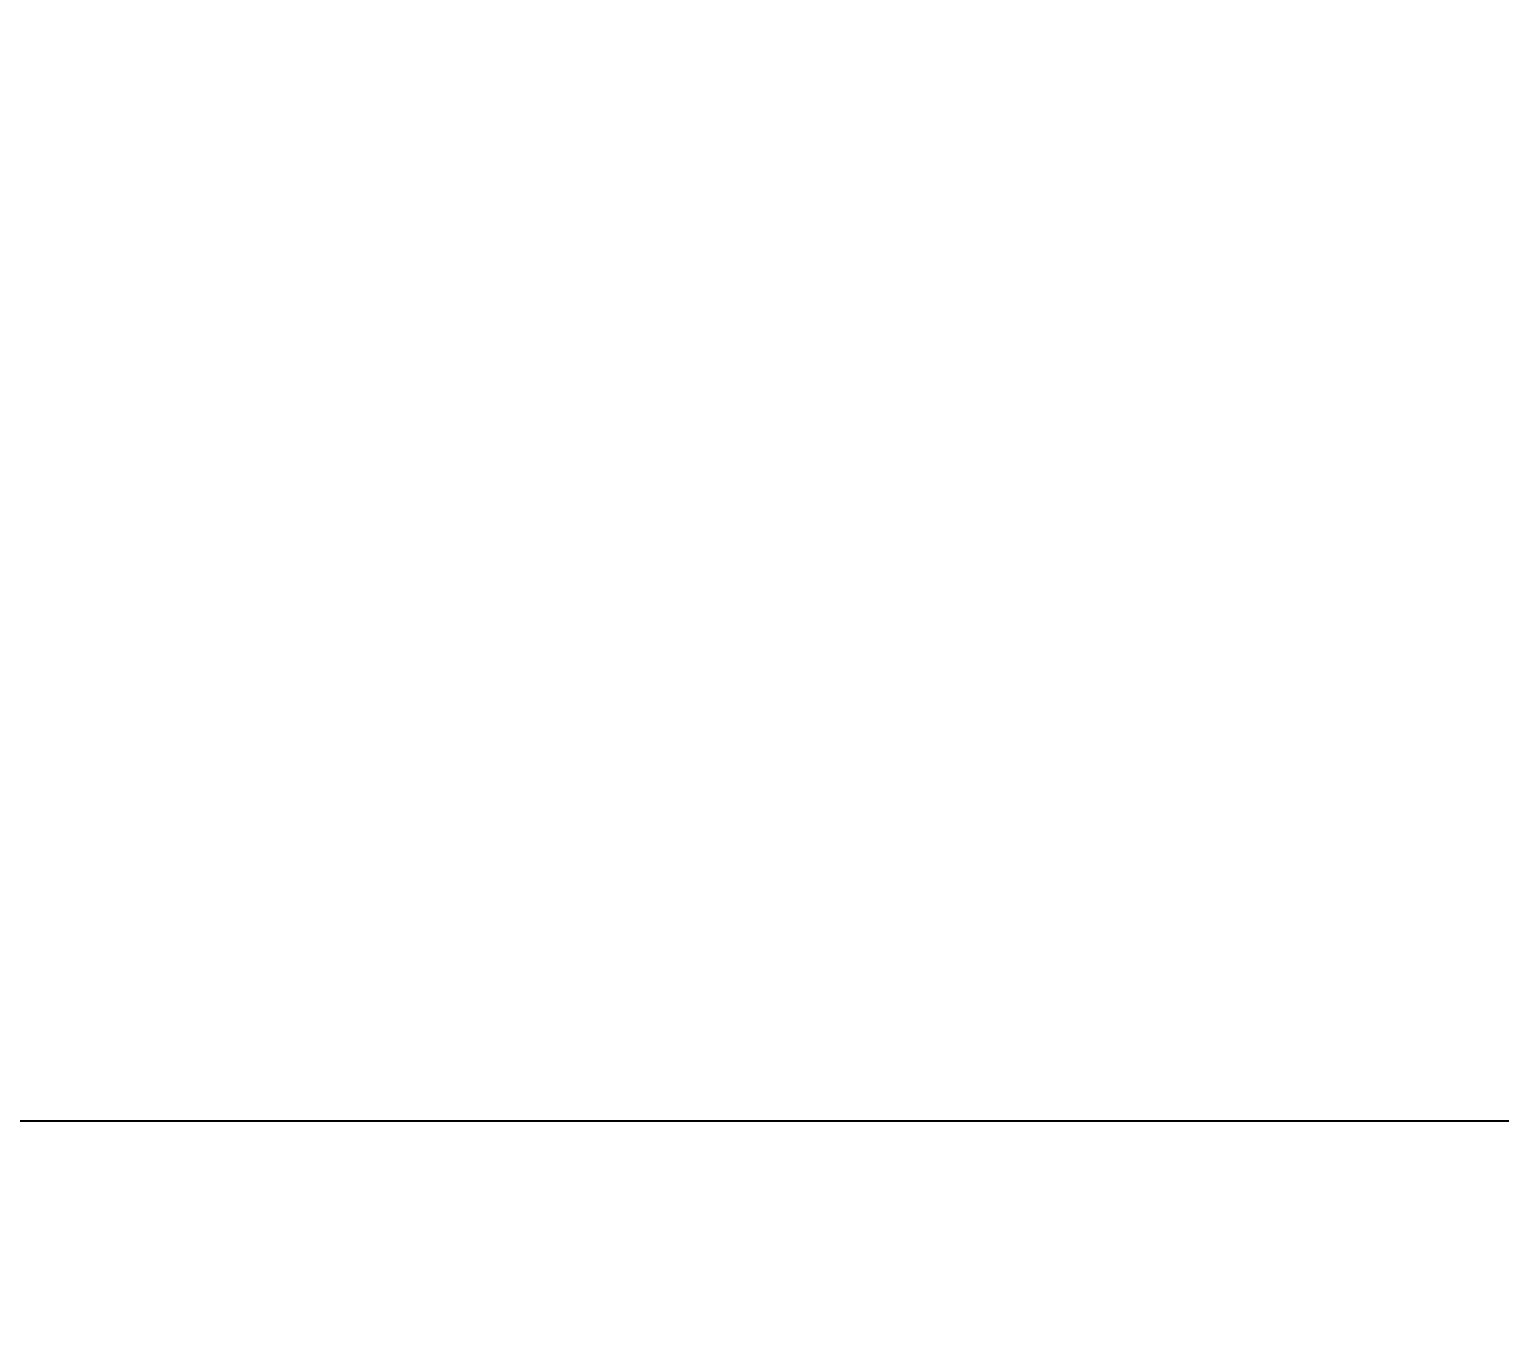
# Model space of a CAD drawing. Header units: millimetres. Extents: x 2126 to 3741, y 477 to 1658.
# Drawn here: x 2365.61 to 2379.69, y 1434.96 to 1447.32 of the extents above; entities that cross this region are included whole.
import ezdxf

# ---------------------------------------------------------------- set-up
doc = ezdxf.new("R2010")
doc.units = ezdxf.units.MM
doc.layers.add('AM_5', color=3, linetype='Continuous', lineweight=25)
doc.styles.add('SLDTEXTSTYLE1', font='txt.shx', dxfattribs={"width": 0.7, "bigfont": 'gbcbig.shx'})
doc.dimstyles.new('SLDDIMSTYLE12$0', dxfattribs={"dimtxt": 12, "dimasz": 10, "dimexe": 0, "dimexo": 0.0625, "dimgap": 0.875, "dimtad": 1, "dimdec": 1, "dimlfac": 1.8, "dimrnd": 1e-09, "dimzin": 12, "dimdsep": 46, "dimtxsty": 'SLDTEXTSTYLE1', "dimcen": 0.09, "dimdle": 8.16, "dimclrd": 3, "dimclre": 3, "dimadec": 0, "dimazin": 3, "dimtfac": 1, "dimtdec": 1, "dimtofl": 0, "dimtmove": 0, "dimatfit": 3, "dimfxl": 0, "dimfrac": 2, "dimtolj": 1, "dimlwd": 5, "dimlwe": 5, "dimarcsym": 0})

# ---------------------------------------------------------------- blocks, each defined once
blk = doc.blocks.new('*D20')
at = {"layer": 'AM_5', "color": 3, "lineweight": 5, "transparency": 16777216}
blk.add_line((2548.033, 1555.7), (2264.196, 1555.7), dxfattribs=at)
at = {"layer": 'AM_5', "color": 3, "linetype": 'Continuous', "lineweight": 5, "transparency": 16777216}
for p, q in [((2264.196, 1545.7), (2264.196, 1266.959)), ((2595.101, 1256.959), (2264.196, 1256.959))]:
    blk.add_line(p, q, dxfattribs=at)
at = {"layer": 'AM_5', "color": 3, "transparency": 16777216}
for points in [[(2262.529, 1545.7), (2265.863, 1545.7), (2264.196, 1555.7)], [(2262.529, 1266.959), (2265.863, 1266.959), (2264.196, 1256.959)]]:
    blk.add_solid(points, dxfattribs=at)
at = {"layer": 'Defpoints', "color": 0, "transparency": 16777216}
for p in [(2548.096, 1555.7), (2264.196, 1256.959), (2595.163, 1256.959)]:
    blk.add_point(p, dxfattribs=at)
at = {"layer": 'AM_5', "color": 0, "transparency": 16777216, "insert": (2257.321, 1403.647), "char_height": 12, "attachment_point": 5, "rotation": 90, "style": 'SLDTEXTSTYLE1'}
blk.add_mtext('\\A1;350', dxfattribs=at)

msp = doc.modelspace()

# ---------------------------------------------------------------- linework, layer by layer
at = {"color": 7, "linetype": 'Continuous', "lineweight": 25}
msp.add_line((2391.018, 1436.86), (2354.018, 1436.862), dxfattribs=at)

# ---------------------------------------------------------------- dimensions: what is measured, and where the dimension line sits
at = {"layer": 'AM_5'}
dim = msp.add_linear_dim(base=(2264.196, 1256.959), p1=(2548.096, 1555.7), p2=(2595.163, 1256.959), angle=90, text='350', dimstyle='SLDDIMSTYLE12$0', override={"dimlfac": 1}, dxfattribs=at)
dim.commit()
dim.dimension.update_dxf_attribs({"geometry": '*D20', "text_midpoint": (2264.196, 1403.647), "dimtype": 160})

doc.saveas('drawing.dxf')
